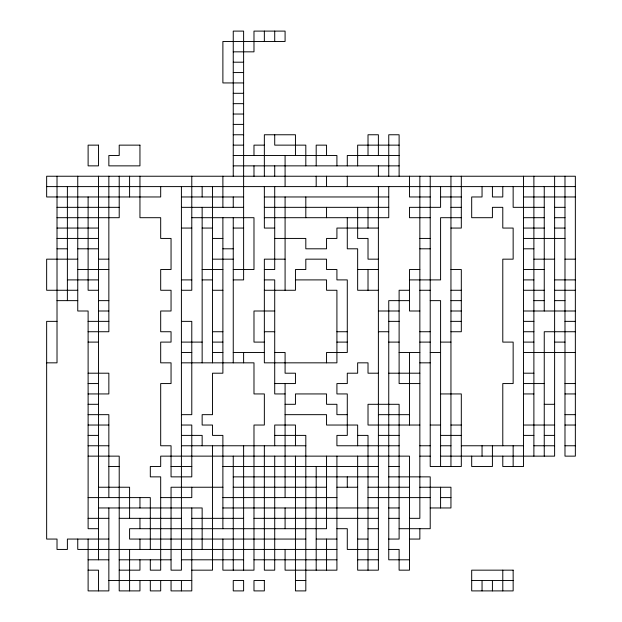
<?xml version="1.0" encoding="UTF-8"?>
<svg xmlns="http://www.w3.org/2000/svg" width="622" height="622" viewBox="0 0 622 622"><rect width="100%" height="100%" fill="white"/><g stroke="black" fill="none" stroke-linecap="round" stroke-linejoin="round"><path stroke-width="0.93" d="M233.25 51.836L253.986 51.836L253.986 31.1L285.086 31.1L285.086 41.464L222.886 41.464L222.886 82.936L243.614 82.936M233.25 62.2L243.614 62.2M233.25 72.564L243.614 72.564M233.25 93.3L243.614 93.3M233.25 103.664L243.614 103.664M233.25 114.036L243.614 114.036M233.25 124.4L243.614 124.4M233.25 134.764L243.614 134.764M233.25 145.136L243.614 145.136M264.35 145.136L253.986 145.136L253.986 155.5M399.114 145.136L357.65 145.136L357.65 165.864M233.25 155.5L336.914 155.5L336.914 165.864M399.114 155.5L347.286 155.5L347.286 165.864M233.25 165.864L399.114 165.864M46.65 186.6L575.35 186.6M181.414 196.964L243.614 196.964M264.35 196.964L388.75 196.964M430.214 196.964L409.486 196.964L409.486 176.236M440.586 196.964L461.314 196.964M523.514 196.964L575.35 196.964M57.014 207.336L119.214 207.336M181.414 207.336L243.614 207.336M264.35 207.336L388.75 207.336M450.95 207.336L461.314 207.336M544.25 207.336L513.15 207.336L513.15 186.6M554.614 207.336L564.986 207.336M57.014 217.7L119.214 217.7L119.214 176.236M191.786 217.7L253.986 217.7L253.986 269.536L233.25 269.536M264.35 217.7L388.75 217.7L388.75 186.6M430.214 217.7L409.486 217.7L409.486 207.336L440.586 207.336L440.586 186.6M461.314 217.7L440.586 217.7L440.586 279.9L409.486 279.9M523.514 217.7L544.25 217.7M554.614 217.7L564.986 217.7M57.014 228.064L98.486 228.064M181.414 228.064L191.786 228.064M202.15 228.064L212.514 228.064M233.25 228.064L243.614 228.064M274.714 228.064L264.35 228.064L264.35 186.6M378.386 228.064L336.914 228.064L336.914 238.436L326.55 238.436L326.55 248.8L305.814 248.8L305.814 238.436L274.714 238.436M450.95 228.064L461.314 228.064L461.314 176.236M523.514 228.064L544.25 228.064M554.614 228.064L564.986 228.064M57.014 238.436L98.486 238.436M212.514 238.436L222.886 238.436M419.85 238.436L430.214 238.436M523.514 238.436L564.986 238.436M57.014 248.8L67.386 248.8M77.75 248.8L98.486 248.8M222.886 248.8L233.25 248.8M419.85 248.8L430.214 248.8M523.514 248.8L533.886 248.8M77.75 259.164L46.65 259.164L46.65 290.264L77.75 290.264M98.486 259.164L108.85 259.164M212.514 259.164L233.25 259.164M285.086 259.164L264.35 259.164L264.35 362.836L336.914 362.836L336.914 290.264L326.55 290.264L326.55 279.9L295.45 279.9M378.386 259.164L368.014 259.164L368.014 238.436L357.65 238.436L357.65 207.336M533.886 259.164L554.614 259.164M564.986 259.164L575.35 259.164M77.75 269.536L108.85 269.536M202.15 269.536L222.886 269.536M264.35 269.536L274.714 269.536L274.714 186.6M357.65 269.536L378.386 269.536M419.85 269.536L409.486 269.536L409.486 311L419.85 311M450.95 269.536L461.314 269.536L461.314 331.736L450.95 331.736M523.514 269.536L544.25 269.536M67.386 279.9L98.486 279.9M181.414 279.9L191.786 279.9M202.15 279.9L212.514 279.9M233.25 279.9L243.614 279.9L243.614 31.1L233.25 31.1L233.25 176.236M264.35 279.9L274.714 279.9L274.714 393.936L285.086 393.936M523.514 279.9L533.886 279.9M554.614 279.9L575.35 279.9M98.486 290.264L88.114 290.264L88.114 196.964M181.414 290.264L191.786 290.264L191.786 176.236M212.514 290.264L222.886 290.264M264.35 290.264L295.45 290.264L295.45 269.536L305.814 269.536L305.814 259.164L326.55 259.164L326.55 269.536L336.914 269.536L336.914 279.9L347.286 279.9L347.286 352.464L326.55 352.464L326.55 362.836M378.386 290.264L357.65 290.264L357.65 248.8L347.286 248.8L347.286 217.7M409.486 290.264L399.114 290.264L399.114 383.564L419.85 383.564M419.85 290.264L430.214 290.264M450.95 290.264L461.314 290.264M523.514 290.264L544.25 290.264M554.614 290.264L575.35 290.264M57.014 300.636L77.75 300.636M98.486 300.636L108.85 300.636M409.486 300.636L388.75 300.636L388.75 559.8L409.486 559.8M430.214 300.636L440.586 300.636L440.586 466.5M450.95 300.636L461.314 300.636M533.886 300.636L544.25 300.636M554.614 300.636L564.986 300.636M98.486 311L108.85 311M274.714 311L253.986 311L253.986 342.1L264.35 342.1M378.386 311L399.114 311M450.95 311L461.314 311M523.514 311L575.35 311M57.014 321.364L46.65 321.364L46.65 539.064L57.014 539.064L57.014 549.436L67.386 549.436L67.386 539.064L108.85 539.064M88.114 321.364L108.85 321.364M181.414 321.364L191.786 321.364L191.786 414.664L181.414 414.664M388.75 321.364L399.114 321.364M450.95 321.364L461.314 321.364M523.514 321.364L533.886 321.364M564.986 321.364L575.35 321.364M88.114 331.736L108.85 331.736L108.85 176.236M212.514 331.736L222.886 331.736M264.35 331.736L274.714 331.736M336.914 331.736L347.286 331.736M378.386 331.736L388.75 331.736M419.85 331.736L430.214 331.736M523.514 331.736L533.886 331.736M575.35 331.736L544.25 331.736L544.25 456.136M88.114 342.1L98.486 342.1M181.414 342.1L202.15 342.1M212.514 342.1L222.886 342.1M336.914 342.1L347.286 342.1M388.75 342.1L399.114 342.1M419.85 342.1L430.214 342.1M440.586 342.1L450.95 342.1M523.514 342.1L533.886 342.1M554.614 342.1L564.986 342.1M181.414 352.464L191.786 352.464M212.514 352.464L222.886 352.464M233.25 352.464L264.35 352.464M274.714 352.464L285.086 352.464L285.086 373.2L295.45 373.2L295.45 383.564L274.714 383.564M399.114 352.464L419.85 352.464M430.214 352.464L440.586 352.464M523.514 352.464L575.35 352.464M46.65 362.836L57.014 362.836L57.014 176.236M181.414 362.836L253.986 362.836L253.986 393.936L264.35 393.936L264.35 425.036L253.986 425.036L253.986 570.164L222.886 570.164L222.886 539.064M419.85 362.836L430.214 362.836M88.114 373.2L108.85 373.2L108.85 393.936L88.114 393.936M378.386 373.2L368.014 373.2L368.014 362.836L357.65 362.836L357.65 373.2L347.286 373.2L347.286 383.564L336.914 383.564L336.914 393.936L347.286 393.936L347.286 435.4L336.914 435.4L336.914 445.764L399.114 445.764M388.75 373.2L419.85 373.2M523.514 373.2L533.886 373.2M88.114 383.564L98.486 383.564M523.514 383.564L544.25 383.564M564.986 383.564L575.35 383.564M440.586 393.936L461.314 393.936L461.314 466.5L430.214 466.5L430.214 176.236M523.514 393.936L533.886 393.936M564.986 393.936L575.35 393.936M88.114 404.3L98.486 404.3M285.086 404.3L295.45 404.3L295.45 393.936L326.55 393.936L326.55 404.3L336.914 404.3L336.914 414.664L347.286 414.664M544.25 404.3L554.614 404.3M88.114 414.664L108.85 414.664L108.85 497.6M285.086 414.664L326.55 414.664L326.55 425.036L357.65 425.036L357.65 445.764M378.386 414.664L409.486 414.664M564.986 414.664L575.35 414.664M88.114 425.036L108.85 425.036M181.414 425.036L191.786 425.036L191.786 476.864L171.05 476.864L171.05 445.764L160.686 445.764L160.686 383.564L171.05 383.564L171.05 362.836L160.686 362.836L160.686 342.1L171.05 342.1L171.05 331.736L160.686 331.736L160.686 311L171.05 311L171.05 290.264L160.686 290.264L160.686 269.536L171.05 269.536L171.05 238.436L160.686 238.436L160.686 217.7L139.95 217.7L139.95 176.236M419.85 425.036L368.014 425.036L368.014 404.3L399.114 404.3L399.114 539.064L388.75 539.064M430.214 425.036L440.586 425.036M450.95 425.036L461.314 425.036M523.514 425.036L554.614 425.036M564.986 425.036L575.35 425.036M88.114 435.4L98.486 435.4M181.414 435.4L202.15 435.4L202.15 445.764M274.714 435.4L305.814 435.4L305.814 590.9L295.45 590.9L295.45 456.136M357.65 435.4L368.014 435.4L368.014 570.164M378.386 435.4L399.114 435.4M440.586 435.4L461.314 435.4M523.514 435.4L533.886 435.4M544.25 435.4L554.614 435.4M88.114 445.764L108.85 445.764M181.414 445.764L305.814 445.764M419.85 445.764L430.214 445.764M440.586 445.764L450.95 445.764M461.314 445.764L523.514 445.764M533.886 445.764L554.614 445.764M564.986 445.764L575.35 445.764M88.114 456.136L119.214 456.136L119.214 590.9L139.95 590.9L139.95 580.536M419.85 456.136L430.214 456.136M440.586 456.136L554.614 456.136L554.614 176.236M108.85 466.5L119.214 466.5M171.05 466.5L191.786 466.5M222.886 466.5L378.386 466.5M388.75 466.5L399.114 466.5M233.25 476.864L378.386 476.864M388.75 476.864L430.214 476.864L430.214 528.7L399.114 528.7M98.486 487.236L129.586 487.236L129.586 518.336M222.886 487.236L171.05 487.236L171.05 570.164L181.414 570.164L181.414 186.6M233.25 487.236L326.55 487.236M336.914 487.236L357.65 487.236M368.014 487.236L409.486 487.236M419.85 487.236L450.95 487.236L450.95 507.964L430.214 507.964M88.114 497.6L150.314 497.6L150.314 549.436M160.686 497.6L191.786 497.6L191.786 487.236M222.886 497.6L336.914 497.6M368.014 497.6L430.214 497.6M440.586 497.6L450.95 497.6M98.486 507.964L202.15 507.964L202.15 549.436M222.886 507.964L378.386 507.964M388.75 507.964L399.114 507.964M88.114 518.336L108.85 518.336M119.214 518.336L181.414 518.336M191.786 518.336L243.614 518.336M253.986 518.336L378.386 518.336M388.75 518.336L399.114 518.336M409.486 518.336L419.85 518.336L419.85 176.236M98.486 528.7L88.114 528.7L88.114 311L77.75 311L77.75 176.236M336.914 528.7L347.286 528.7L347.286 549.436L378.386 549.436M368.014 528.7L378.386 528.7M305.814 539.064L129.586 539.064L129.586 528.7L326.55 528.7L326.55 456.136M316.186 539.064L336.914 539.064M357.65 539.064L368.014 539.064M409.486 539.064L419.85 539.064L419.85 528.7M336.914 549.436L77.75 549.436L77.75 539.064M388.75 549.436L399.114 549.436L399.114 570.164L409.486 570.164L409.486 456.136L160.686 456.136L160.686 466.5L150.314 466.5L150.314 476.864L160.686 476.864L160.686 570.164L150.314 570.164L150.314 559.8M88.114 559.8L108.85 559.8M119.214 559.8L171.05 559.8M181.414 559.8L243.614 559.8M253.986 559.8L336.914 559.8M357.65 559.8L378.386 559.8M88.114 570.164L98.486 570.164L98.486 590.9M119.214 570.164L139.95 570.164L139.95 559.8M191.786 570.164L212.514 570.164L212.514 445.764M108.85 580.536L191.786 580.536M295.45 580.536L305.814 580.536M471.686 580.536L513.15 580.536M564.986 176.236L564.986 456.136L575.35 456.136L575.35 176.236L46.65 176.236L46.65 196.964L160.686 196.964L160.686 186.6M544.25 186.6L544.25 311M533.886 176.236L533.886 456.136M523.514 176.236L523.514 466.5L502.786 466.5L502.786 456.136M513.15 445.764L513.15 466.5M502.786 186.6L502.786 196.964L492.414 196.964L492.414 186.6M502.786 445.764L502.786 383.564L513.15 383.564L513.15 342.1L502.786 342.1L502.786 259.164L513.15 259.164L513.15 228.064L502.786 228.064L502.786 207.336L492.414 207.336L492.414 217.7L471.686 217.7L471.686 196.964L482.05 196.964L482.05 186.6M502.786 570.164L502.786 590.9M492.414 445.764L492.414 466.5L471.686 466.5L471.686 456.136M492.414 580.536L492.414 590.9M482.05 445.764L482.05 456.136M482.05 580.536L482.05 590.9M450.95 176.236L450.95 466.5M440.586 487.236L440.586 507.964M409.486 352.464L409.486 425.036M399.114 176.236L399.114 134.764L388.75 134.764L388.75 176.236M378.386 155.5L378.386 134.764L368.014 134.764L368.014 155.5M378.386 165.864L378.386 176.236M378.386 186.6L378.386 570.164L357.65 570.164L357.65 456.136M368.014 207.336L368.014 228.064M368.014 269.536L368.014 290.264M347.286 176.236L347.286 186.6M347.286 476.864L347.286 487.236M336.914 456.136L336.914 570.164L285.086 570.164L285.086 549.436M326.55 155.5L326.55 145.136L316.186 145.136L316.186 165.864M326.55 176.236L326.55 186.6M326.55 207.336L326.55 217.7M326.55 539.064L326.55 570.164M316.186 176.236L316.186 186.6M316.186 466.5L316.186 570.164M305.814 165.864L305.814 145.136L274.714 145.136L274.714 134.764M305.814 196.964L305.814 217.7M295.45 155.5L295.45 134.764L264.35 134.764L264.35 176.236M295.45 445.764L295.45 425.036L274.714 425.036L274.714 445.764M285.086 155.5L285.086 186.6M285.086 196.964L285.086 290.264M285.086 383.564L285.086 497.6M285.086 507.964L285.086 528.7M274.714 31.1L274.714 41.464M274.714 165.864L274.714 176.236M274.714 456.136L274.714 570.164L264.35 570.164L264.35 445.764M264.35 31.1L264.35 41.464M253.986 165.864L253.986 176.236M243.614 352.464L243.614 362.836M243.614 445.764L243.614 570.164M233.25 196.964L233.25 207.336M233.25 217.7L233.25 362.836M233.25 456.136L233.25 570.164M222.886 176.236L222.886 207.336M222.886 217.7L222.886 373.2L212.514 373.2L212.514 414.664L202.15 414.664L202.15 425.036L212.514 425.036L212.514 435.4L222.886 435.4L222.886 528.7M212.514 186.6L212.514 362.836M202.15 186.6L202.15 196.964M202.15 207.336L202.15 362.836M191.786 507.964L191.786 590.9L171.05 590.9L171.05 580.536M181.414 580.536L181.414 590.9M160.686 580.536L160.686 590.9L150.314 590.9L150.314 580.536M139.95 497.6L139.95 507.964M139.95 518.336L139.95 528.7M139.95 539.064L139.95 549.436M129.586 176.236L129.586 196.964M129.586 549.436L129.586 590.9M108.85 507.964L108.85 590.9L88.114 590.9L88.114 539.064M98.486 176.236L98.486 559.8M67.386 186.6L67.386 300.636M98.486 145.136L88.114 145.136L88.114 165.864L98.486 165.864L98.486 145.136M139.95 145.136L119.214 145.136L119.214 155.5L108.85 155.5L108.85 165.864L139.95 165.864L139.95 145.136M513.15 570.164L471.686 570.164L471.686 590.9L513.15 590.9L513.15 570.164M243.614 580.536L233.25 580.536L233.25 590.9L243.614 590.9L243.614 580.536M264.35 580.536L253.986 580.536L253.986 590.9L264.35 590.9L264.35 580.536"/></g></svg>
